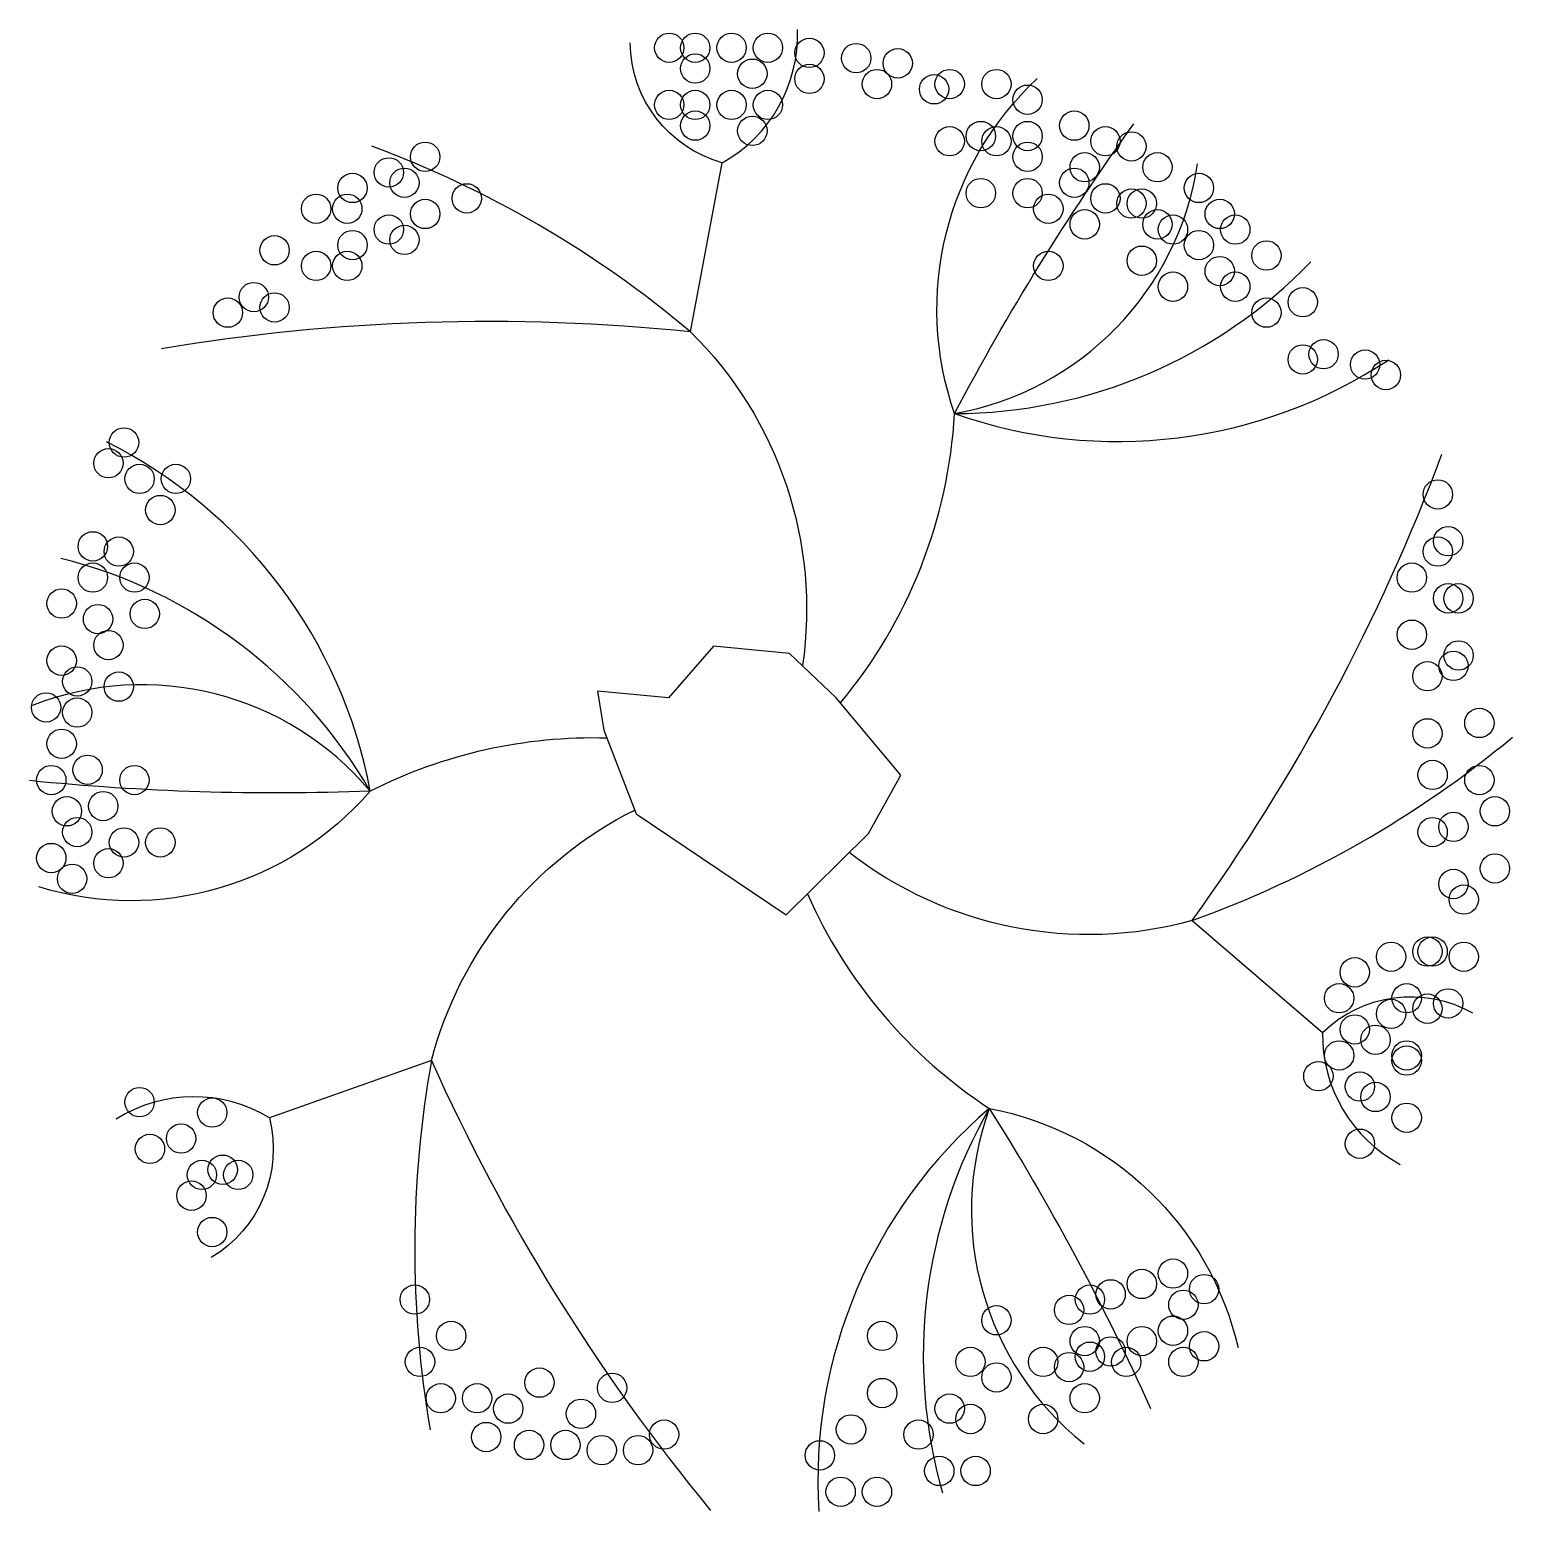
# Model space of a CAD drawing. Extents: x -3.88 to 3.94, y -3.93 to 3.89.
import ezdxf

# ---------------------------------------------------------------- set-up
doc = ezdxf.new("R2010")
doc.units = 0
doc.header["$LTSCALE"] = 5
doc.layers.add('TREES', color=3, linetype='CONTINUOUS')

msp = doc.modelspace()

# ---------------------------------------------------------------- linework, layer by layer
at = {"layer": 'TREES', "color": 2}
for points in [[(-0.3948, 2.2999), (-0.228, 3.1915, 0.2826), (0.17, 3.8948, 1.443147)], [(-0.228, 3.1915, -0.332157), (-0.7133, 3.8257, 2.110716)], [(0.999, 1.8686, -0.297027), (1.4357, 3.637, 4.225496)], [(0.999, 1.8686, -0.034752), (1.9455, 3.3978, 4.277444)], [(-0.3948, 2.2999, 0.08666), (-2.0777, 3.2802, 1.008017)], [(0.999, 1.8686, 0.322006), (2.2816, 3.1865, 0.821422)], [(0.999, 1.8686, 0.202579), (2.8797, 2.6691, 1.556943)], [(-0.3948, 2.2999, 0.066971), (-3.1869, 2.2109, -4.437506)], [(-0.3948, 2.2999, -0.239145), (0.1964, 0.5381, -0.780445)], [(0.3972, 0.3418, 0.160891), (0.999, 1.8686, 0.235359), (3.2907, 2.1524, 3.344811)], [(-0.8353, 0.1553, 0.124299), (-2.0854, -0.124, 0.235359), (-3.477, 1.7187, 3.344811)], [(2.2529, -0.8075, 0.066971), (3.5719, 1.655, -4.437506)], [(-2.0854, -0.124, 0.202579), (-3.719, 1.1044, 1.556943)], [(-2.0854, -0.124, 0.322006), (-3.868, 0.3278, 0.821422)], [(2.2529, -0.8075, 0.08666), (3.9433, 0.1598, 1.008017)], [(-2.0854, -0.124, -0.034752), (-3.883, -0.0689, 4.277444)], [(-2.0854, -0.124, -0.297027), (-3.8352, -0.6301, 4.225496)], [(-1.762, -1.5467, -0.217045), (-0.6894, -0.2242, -0.780445)], [(2.2529, -0.8075, -0.237273), (0.443, -0.4476, -0.780445)], [(0.2222, -0.6654, 0.144947), (1.1824, -1.7989, 0.235359), (0.2824, -3.9255, 3.344811)], [(2.2529, -0.8075), (2.9416, -1.3977, 0.2826), (3.3517, -2.0941, 1.443147)], [(-1.762, -1.5467), (-2.6175, -1.8481, 0.2826), (-3.4257, -1.8551, 1.443147)], [(-1.762, -1.5467, 0.08666), (-1.7695, -3.4944, 1.008017)], [(-1.762, -1.5467, 0.066971), (-0.2889, -3.9203, -4.437506)], [(1.1824, -1.7989, 0.202579), (0.9354, -3.8278, 1.556943)], [(1.1824, -1.7989, 0.322006), (1.6825, -3.5686, 0.821422)], [(1.1824, -1.7989, -0.297027), (2.4956, -3.0613, 4.225496)], [(1.1824, -1.7989, -0.034752), (2.0336, -3.3832, 4.277444)], [(-2.6175, -1.8481, -0.332157), (-2.9241, -2.5855, 2.110716)]]:
    msp.add_lwpolyline(points, format="xyb", dxfattribs=at)
msp.add_lwpolyline([(-0.8519, 0.1984), (-0.6815, -0.2447), (0.1098, -0.7763), (0.545, -0.347), (0.7154, -0.0402), (0.3746, 0.3689), (0.1284, 0.6027), (-0.2727, 0.6416), (-0.5112, 0.3689), (-0.886, 0.403)], close=True, dxfattribs=at)
at = {"layer": 'TREES'}
msp.add_lwpolyline([(2.9416, -1.3977, -0.332157), (3.7335, -1.2945, 2.110716)], format="xyb", dxfattribs=at)
for centre in [(-0.5069, 3.7994), (-0.3698, 3.7994), (-0.178, 3.7994), (0.0139, 3.7994), (0.2332, 3.772), (-0.3698, 3.6897), (0.4799, 3.7445), (0.6992, 3.7171), (-0.0683, 3.6623), (0.2332, 3.6349), (0.5895, 3.6075), (0.9733, 3.6075), (1.22, 3.6075), (0.8911, 3.5801), (1.3845, 3.5252), (-0.5069, 3.4978), (-0.3698, 3.4978), (-0.178, 3.4978), (0.0139, 3.4978), (-0.3698, 3.3882), (1.6312, 3.3882), (-0.0683, 3.3607), (0.9733, 3.3059), (1.1378, 3.3333), (1.22, 3.3059), (1.3845, 3.3333), (1.7956, 3.3059), (-1.7952, 3.2237), (1.3845, 3.2237), (1.9327, 3.2785), (-1.9871, 3.1414), (1.686, 3.1688), (2.0697, 3.1688), (-2.179, 3.0592), (-1.9048, 3.0866), (1.6312, 3.0866), (2.289, 3.0592), (-1.5759, 3.0043), (1.1378, 3.0318), (1.3845, 3.0318), (1.7956, 3.0043), (1.9327, 2.9769), (1.9875, 2.9769), (-2.3708, 2.9495), (-2.2064, 2.9495), (-1.7952, 2.9221), (1.4941, 2.9495), (2.3987, 2.9221), (-1.9871, 2.8399), (1.686, 2.8673), (2.0697, 2.8673), (2.152, 2.8399), (2.4809, 2.8399), (-2.179, 2.7576), (-1.9048, 2.785), (2.289, 2.7576), (-2.5901, 2.7302), (1.9875, 2.6754), (2.6454, 2.7028), (-2.3708, 2.648), (-2.2064, 2.648), (1.4941, 2.648), (2.3987, 2.6205), (2.152, 2.5383), (2.4809, 2.5383), (-2.6998, 2.4835), (-2.5901, 2.4286), (2.8372, 2.4561), (-2.8368, 2.4012), (2.6454, 2.4012), (2.8372, 2.1545), (2.9469, 2.1819), (3.1662, 2.1271), (3.2758, 2.0722), (-3.385, 1.7159), (-3.4673, 1.6062), (-3.3028, 1.5239), (-3.1109, 1.5239), (3.5499, 1.4417), (-3.1932, 1.3595), (3.6047, 1.195), (-3.5495, 1.1676), (-3.4125, 1.1401), (3.5499, 1.1401), (-3.5495, 1.0031), (-3.3302, 1.0031), (3.4129, 1.0031), (-3.714, 0.866), (3.6047, 0.8934), (3.6596, 0.8934), (-3.5221, 0.7837), (-3.2754, 0.8112), (-3.4673, 0.6467), (3.4129, 0.7015), (-3.714, 0.5644), (3.6596, 0.5918), (3.4951, 0.4822), (3.6322, 0.537), (-3.6317, 0.4548), (-3.4125, 0.4274), (-3.7962, 0.3177), (-3.6317, 0.2903), (3.4951, 0.1806), (3.7692, 0.2355), (-3.714, 0.1258), (-3.7688, -0.0661), (-3.5769, -0.0113), (-3.3302, -0.0661), (3.5225, -0.0387), (3.7692, -0.0661), (-3.6866, -0.2306), (-3.4947, -0.2032), (3.8514, -0.2306), (-3.6317, -0.3403), (3.5225, -0.3403), (3.6322, -0.3128), (-3.385, -0.3951), (-3.1932, -0.3951), (-3.7688, -0.4773), (-3.4673, -0.5047), (3.8514, -0.5322), (-3.6591, -0.587), (3.6322, -0.6144), (3.687, -0.6967), (3.3032, -0.9982), (3.4951, -0.9708), (3.5225, -0.9708), (3.687, -0.9982), (3.1114, -1.0805), (3.0291, -1.2175), (3.3855, -1.2175), (3.6047, -1.2449), (3.3032, -1.2998), (3.4951, -1.2724), (3.1114, -1.382), (3.221, -1.4368), (3.0291, -1.5191), (3.3855, -1.5191), (3.3855, -1.5465), (2.9195, -1.6288), (3.1388, -1.6836), (-3.3028, -1.7658), (3.221, -1.7384), (-2.9191, -1.8207), (3.3855, -1.8481), (-3.248, -2.0126), (-3.0835, -1.9577), (3.1388, -1.9851), (-2.9739, -2.1496), (-2.8642, -2.1222), (-2.782, -2.1496), (-3.0287, -2.2593), (-2.9191, -2.4512), (1.9875, -2.7253), (2.152, -2.6705), (-1.85, -2.8076), (1.7134, -2.8076), (1.823, -2.7802), (2.3164, -2.7528), (1.6038, -2.8624), (2.2068, -2.835), (1.22, -2.9172), (2.152, -2.9721), (-1.6582, -2.9995), (0.617, -2.9995), (1.686, -3.0269), (1.9875, -3.0269), (1.7134, -3.1092), (1.823, -3.0817), (2.3164, -3.0543), (-1.8226, -3.1366), (1.0829, -3.1366), (1.4667, -3.1366), (1.6038, -3.164), (1.9053, -3.1366), (2.2068, -3.1366), (-1.1922, -3.2462), (-0.8084, -3.2736), (1.22, -3.2188), (-1.713, -3.3285), (-1.5211, -3.3285), (0.617, -3.3011), (1.686, -3.3285), (-1.3566, -3.3833), (-0.9729, -3.4107), (0.9733, -3.3833), (1.0829, -3.4381), (1.4667, -3.4381), (-0.5343, -3.5204), (0.4525, -3.493), (0.8088, -3.5204), (-1.4731, -3.5332), (-1.247, -3.5752), (-1.0551, -3.5752), (-0.8632, -3.6026), (-0.6714, -3.6026), (0.288, -3.63), (0.9185, -3.7123), (1.1104, -3.7123), (0.3977, -3.8219), (0.5895, -3.8219)]:
    msp.add_circle(centre, 0.0775, dxfattribs=at)

doc.saveas('drawing.dxf')
